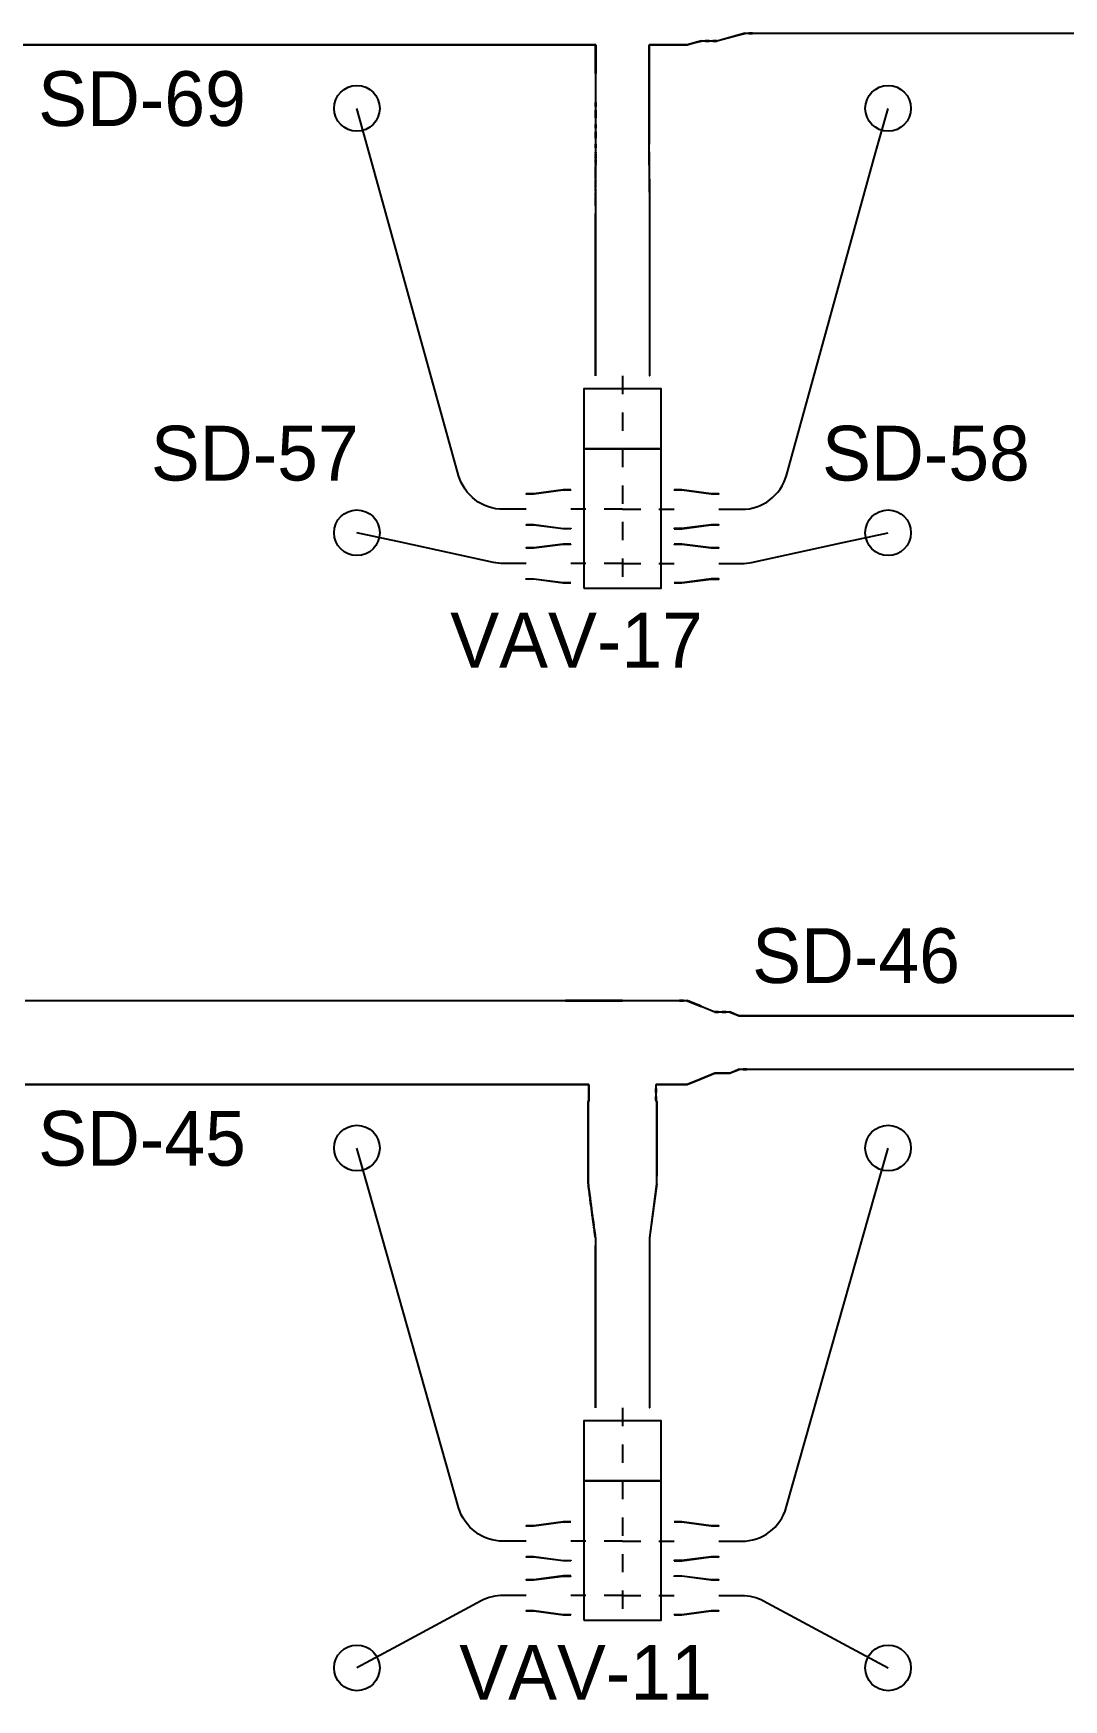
# Model space of a CAD drawing. Header units: metres. Extents: x 0.2 to 42.3, y 0.9 to 39.
# Drawn here: x 28.78 to 35.55, y 11.08 to 22.03 of the extents above; entities that cross this region are included whole.
import ezdxf

# ---------------------------------------------------------------- set-up
doc = ezdxf.new("R2010")
doc.units = ezdxf.units.M
doc.linetypes.add('BSA_LOGICAL_DASHED', pattern=[0.24, 0.12, -0.12])
for name, color, linetype in [('BSA_BRANCH_AXIS', 5, 'Continuous'), ('BSA_BRANCH_LABEL', 3, 'Continuous'), ('BSA_EQUIPMENT_ENVELOPE', 8, 'Continuous'), ('BSA_LOGICAL_DEVICE_AXIS', 8, 'BSA_LOGICAL_DASHED'), ('BSA_MATERIAL_SECTION', 7, 'Continuous'), ('BSA_REDUCER_MATERIAL', 7, 'Continuous'), ('BSA_TERMINAL_CENTRE', 3, 'Continuous'), ('BSA_VAV_LABEL', 7, 'Continuous')]:
    doc.layers.add(name, color=color, linetype=linetype)

msp = doc.modelspace()

# ---------------------------------------------------------------- linework, layer by layer
at = {"layer": 'BSA_BRANCH_AXIS'}
for points in [[(32.021, 18.902), (31.871, 18.902, -0.33707), (31.577, 19.125), (30.99, 21.243), (30.909, 21.536)], [(33.286, 18.902), (33.436, 18.902, 0.33707), (33.73, 19.125), (34.316, 21.243), (34.398, 21.536)], [(32.021, 18.546), (31.871, 18.546, -0.053547), (31.806, 18.553), (31.207, 18.684), (30.909, 18.748)], [(33.286, 18.546), (33.436, 18.546, 0.053547), (33.501, 18.553), (34.1, 18.684), (34.398, 18.748)], [(32.021, 12.123), (31.871, 12.123, -0.335537), (31.577, 12.344), (30.992, 14.413), (30.909, 14.706)], [(33.286, 12.123), (33.436, 12.123, 0.335537), (33.729, 12.344), (34.315, 14.413), (34.398, 14.706)], [(32.021, 11.767), (31.871, 11.767, 0.12388), (31.726, 11.731), (31.177, 11.436), (30.909, 11.291)], [(33.286, 11.767), (33.436, 11.767, -0.12388), (33.58, 11.731), (34.129, 11.436), (34.398, 11.291)]]:
    msp.add_lwpolyline(points, format="xyb", dxfattribs=at)
at = {"layer": 'BSA_EQUIPMENT_ENVELOPE'}
for points in [[(32.399, 19.299), (32.907, 19.299), (32.907, 19.693), (32.399, 19.693)], [(32.399, 18.384), (32.907, 18.384), (32.907, 19.299), (32.399, 19.299)], [(32.399, 12.519), (32.907, 12.519), (32.907, 12.913), (32.399, 12.913)], [(32.399, 11.605), (32.907, 11.605), (32.907, 12.519), (32.399, 12.519)]]:
    msp.add_lwpolyline(points, close=True, dxfattribs=at)
at = {"layer": 'BSA_LOGICAL_DEVICE_AXIS'}
for p, q in [((32.653, 19.778), (32.653, 19.299)), ((32.653, 19.299), (32.653, 18.384)), ((32.653, 18.902), (32.314, 18.902)), ((32.653, 18.902), (32.993, 18.902)), ((32.653, 18.546), (32.314, 18.546)), ((32.653, 18.546), (32.993, 18.546)), ((32.653, 12.999), (32.653, 12.519)), ((32.653, 12.519), (32.653, 11.605)), ((32.653, 12.123), (32.314, 12.123)), ((32.653, 12.123), (32.993, 12.123)), ((32.653, 11.767), (32.314, 11.767)), ((32.653, 11.767), (32.993, 11.767))]:
    msp.add_line(p, q, dxfattribs=at)
at = {"layer": 'BSA_MATERIAL_SECTION'}
for p, q in [((33.272, 21.979), (33.38, 22.008)), ((33.38, 22.007), (33.272, 21.978)), ((33.458, 22.029), (33.38, 22.008)), ((33.38, 22.007), (33.458, 22.028)), ((33.458, 22.029), (33.483, 22.029)), ((33.483, 22.028), (33.458, 22.028)), ((33.508, 22.029), (33.483, 22.029)), ((33.483, 22.028), (33.508, 22.028)), ((33.508, 22.029), (33.508, 22.029)), ((33.508, 22.029), (33.508, 22.028)), ((33.508, 22.029), (36.27, 22.029)), ((33.508, 22.029), (33.508, 22.029)), ((33.508, 22.029), (33.508, 22.028)), ((36.27, 22.028), (33.508, 22.028)), ((32.278, 21.954), (28.696, 21.954)), ((28.696, 21.953), (32.278, 21.953)), ((32.278, 21.954), (32.278, 21.954)), ((32.278, 21.953), (32.278, 21.954)), ((32.278, 21.954), (32.378, 21.954)), ((32.278, 21.954), (32.278, 21.953)), ((32.278, 21.954), (32.278, 21.954)), ((32.378, 21.953), (32.278, 21.953)), ((32.478, 21.954), (32.378, 21.954)), ((32.378, 21.953), (32.477, 21.953)), ((32.478, 21.954), (32.478, 21.764)), ((32.477, 21.764), (32.477, 21.953)), ((32.828, 21.954), (32.928, 21.954)), ((32.828, 21.954), (32.828, 21.764)), ((32.929, 21.953), (32.829, 21.953)), ((32.829, 21.764), (32.829, 21.953)), ((33.028, 21.954), (32.928, 21.954)), ((32.929, 21.953), (33.028, 21.953)), ((33.028, 21.954), (33.028, 21.954)), ((33.028, 21.954), (33.028, 21.953)), ((33.028, 21.954), (33.028, 21.953)), ((33.028, 21.954), (33.028, 21.954)), ((33.028, 21.954), (33.053, 21.954)), ((33.053, 21.953), (33.028, 21.953)), ((33.078, 21.954), (33.053, 21.954)), ((33.053, 21.953), (33.078, 21.953)), ((33.125, 21.966), (33.078, 21.953)), ((33.078, 21.954), (33.125, 21.966)), ((33.172, 21.979), (33.125, 21.966)), ((33.125, 21.966), (33.172, 21.978)), ((33.172, 21.979), (33.197, 21.979)), ((33.197, 21.978), (33.172, 21.978)), ((33.222, 21.979), (33.197, 21.979)), ((33.197, 21.978), (33.222, 21.978)), ((33.222, 21.979), (33.222, 21.979)), ((33.222, 21.979), (33.222, 21.978)), ((33.222, 21.979), (33.222, 21.978)), ((33.222, 21.979), (33.222, 21.979)), ((33.222, 21.979), (33.247, 21.979)), ((33.247, 21.978), (33.222, 21.978)), ((33.272, 21.979), (33.247, 21.979)), ((33.247, 21.978), (33.272, 21.978)), ((32.477, 21.764), (32.477, 21.574)), ((32.478, 21.574), (32.478, 21.764)), ((32.828, 21.574), (32.828, 21.764)), ((32.829, 21.764), (32.829, 21.574)), ((32.478, 21.574), (32.478, 21.574)), ((32.478, 21.574), (32.477, 21.574)), ((32.478, 21.574), (32.477, 21.574)), ((32.478, 21.574), (32.478, 21.574)), ((32.477, 21.549), (32.477, 21.574)), ((32.478, 21.574), (32.478, 21.549)), ((32.829, 21.574), (32.828, 21.574)), ((32.829, 21.574), (32.828, 21.574)), ((32.828, 21.574), (32.828, 21.549)), ((32.829, 21.574), (32.829, 21.574)), ((32.829, 21.574), (32.829, 21.574)), ((32.829, 21.549), (32.829, 21.574)), ((32.477, 21.549), (32.477, 21.524)), ((32.478, 21.524), (32.478, 21.549)), ((32.477, 21.474), (32.477, 21.524)), ((32.478, 21.524), (32.478, 21.474)), ((32.477, 21.474), (32.477, 21.431)), ((32.478, 21.431), (32.478, 21.474)), ((32.828, 21.524), (32.828, 21.549)), ((32.828, 21.524), (32.828, 21.474)), ((32.828, 21.431), (32.828, 21.474)), ((32.829, 21.549), (32.829, 21.524)), ((32.829, 21.474), (32.829, 21.524)), ((32.829, 21.474), (32.829, 21.431)), ((32.477, 21.406), (32.477, 21.431)), ((32.478, 21.431), (32.478, 21.406)), ((32.477, 21.406), (32.477, 21.381)), ((32.478, 21.381), (32.478, 21.406)), ((32.478, 21.381), (32.478, 21.381)), ((32.478, 21.381), (32.477, 21.381)), ((32.477, 21.341), (32.477, 21.381)), ((32.478, 21.381), (32.478, 21.341)), ((32.478, 21.381), (32.478, 21.381)), ((32.477, 21.381), (32.478, 21.381)), ((32.828, 21.431), (32.828, 21.406)), ((32.828, 21.381), (32.828, 21.406)), ((32.828, 21.381), (32.829, 21.381)), ((32.828, 21.381), (32.828, 21.341)), ((32.829, 21.381), (32.828, 21.381)), ((32.829, 21.406), (32.829, 21.431)), ((32.829, 21.406), (32.829, 21.381)), ((32.829, 21.381), (32.829, 21.381)), ((32.829, 21.341), (32.829, 21.381)), ((32.829, 21.381), (32.829, 21.381)), ((32.477, 21.251), (32.477, 21.249)), ((32.477, 21.248), (32.477, 21.249)), ((32.477, 21.249), (32.477, 21.249)), ((32.477, 21.243), (32.477, 21.248)), ((32.477, 21.243), (32.477, 21.24)), ((32.477, 21.24), (32.477, 21.237)), ((32.477, 21.234), (32.477, 21.237)), ((32.477, 21.341), (32.477, 21.301)), ((32.478, 21.301), (32.478, 21.341)), ((32.477, 21.276), (32.477, 21.301)), ((32.478, 21.301), (32.478, 21.301)), ((32.478, 21.301), (32.477, 21.301)), ((32.478, 21.301), (32.478, 21.276)), ((32.478, 21.301), (32.478, 21.301)), ((32.478, 21.301), (32.477, 21.301)), ((32.477, 21.276), (32.477, 21.251)), ((32.478, 21.251), (32.478, 21.276)), ((32.477, 21.251), (32.477, 21.251)), ((32.477, 21.251), (32.477, 21.251)), ((32.477, 21.251), (32.477, 21.251)), ((32.477, 21.251), (32.477, 21.251)), ((32.478, 21.251), (32.478, 21.251)), ((32.478, 21.249), (32.478, 21.251)), ((32.478, 21.251), (32.478, 21.251)), ((32.478, 21.251), (32.478, 21.251)), ((32.478, 21.251), (32.478, 21.251)), ((32.478, 21.249), (32.478, 21.248)), ((32.478, 21.249), (32.478, 21.249)), ((32.478, 21.248), (32.478, 21.243)), ((32.478, 21.24), (32.478, 21.243)), ((32.478, 21.237), (32.478, 21.24)), ((32.478, 21.237), (32.478, 21.234)), ((32.828, 21.301), (32.828, 21.341)), ((32.829, 21.301), (32.828, 21.301)), ((32.828, 21.251), (32.828, 21.301)), ((32.828, 21.301), (32.829, 21.301)), ((32.828, 21.251), (32.831, 20.895)), ((32.829, 21.341), (32.829, 21.301)), ((32.829, 21.301), (32.829, 21.301)), ((32.829, 21.251), (32.829, 21.301)), ((32.829, 21.301), (32.829, 21.301)), ((32.832, 20.895), (32.829, 21.251)), ((32.477, 21.23), (32.477, 21.234)), ((32.477, 21.23), (32.477, 21.227)), ((32.477, 21.22), (32.477, 21.227)), ((32.477, 21.22), (32.477, 21.217)), ((32.477, 21.206), (32.477, 21.217)), ((32.477, 21.206), (32.477, 21.204)), ((32.477, 21.204), (32.477, 21.204)), ((32.477, 21.204), (32.477, 21.2)), ((32.477, 21.192), (32.477, 21.2)), ((32.477, 21.189), (32.477, 21.192)), ((32.477, 21.184), (32.477, 21.189)), ((32.477, 21.184), (32.477, 21.18)), ((32.477, 21.176), (32.477, 21.18)), ((32.477, 21.173), (32.477, 21.176)), ((32.477, 21.173), (32.477, 21.168)), ((32.477, 21.166), (32.477, 21.168)), ((32.477, 21.162), (32.477, 21.166)), ((32.477, 21.162), (32.477, 21.155)), ((32.477, 21.151), (32.477, 21.155)), ((32.477, 21.151), (32.477, 21.15)), ((32.477, 21.15), (32.477, 21.149)), ((32.477, 21.14), (32.477, 21.149)), ((32.477, 21.149), (32.477, 21.14)), ((32.477, 21.14), (32.477, 21.134)), ((32.477, 21.134), (32.477, 21.14)), ((32.477, 21.132), (32.477, 21.134)), ((32.477, 21.134), (32.477, 21.132)), ((32.477, 21.13), (32.477, 21.132)), ((32.477, 21.132), (32.477, 21.13)), ((32.477, 21.13), (32.477, 21.127)), ((32.477, 21.127), (32.477, 21.13)), ((32.477, 21.126), (32.477, 21.127)), ((32.477, 21.127), (32.477, 21.126)), ((32.478, 21.234), (32.478, 21.23)), ((32.478, 21.227), (32.478, 21.23)), ((32.478, 21.227), (32.478, 21.22)), ((32.478, 21.217), (32.478, 21.22)), ((32.478, 21.217), (32.478, 21.206)), ((32.478, 21.204), (32.478, 21.206)), ((32.478, 21.204), (32.478, 21.204)), ((32.478, 21.2), (32.478, 21.204)), ((32.478, 21.2), (32.478, 21.192)), ((32.478, 21.192), (32.478, 21.189)), ((32.478, 21.189), (32.478, 21.184)), ((32.478, 21.18), (32.478, 21.184)), ((32.478, 21.18), (32.478, 21.176)), ((32.478, 21.176), (32.478, 21.173)), ((32.478, 21.168), (32.478, 21.173)), ((32.478, 21.168), (32.478, 21.166)), ((32.478, 21.166), (32.478, 21.162)), ((32.478, 21.155), (32.478, 21.162)), ((32.478, 21.155), (32.477, 21.151)), ((32.477, 21.15), (32.477, 21.151)), ((32.477, 21.149), (32.477, 21.15)), ((32.476, 21.117), (32.476, 21.123)), ((32.476, 21.117), (32.476, 21.114)), ((32.476, 21.114), (32.476, 21.111)), ((32.476, 21.109), (32.476, 21.111)), ((32.476, 21.106), (32.476, 21.109)), ((32.476, 21.106), (32.476, 21.102)), ((32.476, 21.101), (32.476, 21.102)), ((32.476, 21.101), (32.476, 21.101)), ((32.476, 21.101), (32.476, 21.099)), ((32.476, 21.098), (32.476, 21.099)), ((32.476, 21.098), (32.476, 21.092)), ((32.476, 21.091), (32.476, 21.092)), ((32.476, 21.09), (32.476, 21.091)), ((32.476, 21.09), (32.476, 21.086)), ((32.476, 21.082), (32.476, 21.086)), ((32.476, 21.08), (32.476, 21.082)), ((32.476, 21.082), (32.476, 21.082)), ((32.476, 21.082), (32.476, 21.082)), ((32.476, 21.08), (32.476, 21.078)), ((32.476, 21.078), (32.476, 21.078)), ((32.476, 21.078), (32.476, 21.078)), ((32.476, 21.073), (32.476, 21.078)), ((32.476, 21.073), (32.476, 21.067)), ((32.476, 21.065), (32.476, 21.067)), ((32.476, 21.065), (32.476, 21.065)), ((32.476, 21.065), (32.476, 21.064)), ((32.476, 21.061), (32.476, 21.064)), ((32.476, 21.061), (32.476, 21.06)), ((32.476, 21.059), (32.476, 21.06)), ((32.476, 21.057), (32.476, 21.059)), ((32.476, 21.057), (32.476, 21.055)), ((32.476, 21.053), (32.476, 21.055)), ((32.476, 21.051), (32.476, 21.053)), ((32.476, 21.051), (32.476, 21.049)), ((32.476, 21.049), (32.476, 21.047)), ((32.476, 21.045), (32.476, 21.047)), ((32.476, 21.045), (32.476, 21.044)), ((32.476, 21.043), (32.476, 21.044)), ((32.476, 21.042), (32.476, 21.043)), ((32.476, 21.039), (32.476, 21.042)), ((32.476, 21.039), (32.476, 21.037)), ((32.476, 21.037), (32.476, 21.036)), ((32.476, 21.033), (32.476, 21.036)), ((32.476, 21.031), (32.476, 21.033)), ((32.476, 21.033), (32.476, 21.033)), ((32.476, 21.031), (32.476, 21.031)), ((32.476, 21.026), (32.476, 21.031)), ((32.476, 21.026), (32.476, 21.023)), ((32.476, 21.022), (32.476, 21.023)), ((32.476, 21.023), (32.476, 21.023)), ((32.476, 21.022), (32.476, 21.021)), ((32.476, 21.021), (32.476, 21.022)), ((32.476, 21.021), (32.476, 21.019)), ((32.476, 21.019), (32.476, 21.021)), ((32.476, 21.018), (32.476, 21.019)), ((32.476, 21.019), (32.476, 21.018)), ((32.476, 21.014), (32.476, 21.018)), ((32.476, 21.014), (32.476, 21.018)), ((32.476, 21.123), (32.477, 21.126)), ((32.477, 21.126), (32.477, 21.123)), ((32.477, 21.123), (32.477, 21.117)), ((32.477, 21.114), (32.477, 21.117)), ((32.477, 21.111), (32.477, 21.114)), ((32.477, 21.111), (32.477, 21.109)), ((32.477, 21.109), (32.477, 21.106)), ((32.477, 21.102), (32.477, 21.106)), ((32.477, 21.102), (32.477, 21.101)), ((32.477, 21.099), (32.477, 21.101)), ((32.477, 21.101), (32.477, 21.101)), ((32.477, 21.099), (32.477, 21.098)), ((32.477, 21.092), (32.477, 21.098)), ((32.477, 21.092), (32.477, 21.091)), ((32.477, 21.091), (32.477, 21.09)), ((32.477, 21.086), (32.477, 21.09)), ((32.477, 21.086), (32.477, 21.082)), ((32.477, 21.082), (32.477, 21.08)), ((32.477, 21.082), (32.477, 21.082)), ((32.477, 21.082), (32.477, 21.082)), ((32.477, 21.078), (32.477, 21.08)), ((32.477, 21.078), (32.477, 21.078)), ((32.477, 21.078), (32.477, 21.078)), ((32.477, 21.073), (32.477, 21.078)), ((32.477, 21.073), (32.477, 21.067)), ((32.477, 21.067), (32.477, 21.065)), ((32.477, 21.065), (32.477, 21.065)), ((32.477, 21.064), (32.477, 21.065)), ((32.477, 21.064), (32.477, 21.061)), ((32.477, 21.06), (32.477, 21.061)), ((32.477, 21.06), (32.477, 21.059)), ((32.477, 21.059), (32.477, 21.057)), ((32.477, 21.055), (32.477, 21.057)), ((32.477, 21.055), (32.477, 21.053)), ((32.477, 21.053), (32.477, 21.051)), ((32.477, 21.049), (32.477, 21.051)), ((32.477, 21.047), (32.477, 21.049)), ((32.477, 21.047), (32.477, 21.045)), ((32.477, 21.044), (32.477, 21.045)), ((32.477, 21.044), (32.477, 21.043)), ((32.477, 21.043), (32.477, 21.042)), ((32.477, 21.042), (32.477, 21.039)), ((32.477, 21.037), (32.477, 21.039)), ((32.477, 21.036), (32.477, 21.037)), ((32.477, 21.036), (32.477, 21.033)), ((32.477, 21.033), (32.477, 21.033)), ((32.477, 21.033), (32.477, 21.031)), ((32.477, 21.031), (32.477, 21.031)), ((32.477, 21.031), (32.477, 21.026)), ((32.476, 21.023), (32.477, 21.026)), ((32.476, 21.023), (32.476, 21.022)), ((32.476, 21.023), (32.476, 21.023)), ((32.476, 21), (32.475, 20.992)), ((32.475, 20.992), (32.475, 20.984)), ((32.475, 20.983), (32.475, 20.984)), ((32.475, 20.981), (32.475, 20.983)), ((32.475, 20.981), (32.475, 20.974)), ((32.475, 20.968), (32.475, 20.974)), ((32.475, 20.964), (32.475, 20.968)), ((32.475, 20.963), (32.475, 20.964)), ((32.475, 20.963), (32.475, 20.961)), ((32.475, 20.961), (32.475, 20.957)), ((32.475, 20.954), (32.475, 20.957)), ((32.475, 20.954), (32.475, 20.952)), ((32.475, 20.952), (32.475, 20.948)), ((32.475, 20.942), (32.475, 20.948)), ((32.475, 20.939), (32.475, 20.942)), ((32.475, 20.938), (32.475, 20.939)), ((32.475, 20.938), (32.475, 20.935)), ((32.475, 20.932), (32.475, 20.935)), ((32.475, 20.93), (32.475, 20.932)), ((32.475, 20.927), (32.475, 20.93)), ((32.475, 20.927), (32.475, 20.921)), ((32.475, 20.915), (32.475, 20.921)), ((32.475, 20.915), (32.475, 20.913)), ((32.475, 20.913), (32.475, 20.908)), ((32.475, 20.908), (32.475, 20.904)), ((32.476, 21.014), (32.476, 21.009)), ((32.476, 21.014), (32.476, 21.009)), ((32.476, 21.005), (32.476, 21.009)), ((32.476, 21.005), (32.476, 21.009)), ((32.476, 21.005), (32.476, 21)), ((32.476, 21), (32.476, 21.005)), ((32.476, 20.992), (32.476, 21)), ((32.476, 20.992), (32.476, 20.984)), ((32.476, 20.983), (32.476, 20.984)), ((32.476, 20.981), (32.476, 20.983)), ((32.476, 20.974), (32.476, 20.981)), ((32.476, 20.974), (32.476, 20.968)), ((32.476, 20.968), (32.476, 20.964)), ((32.476, 20.964), (32.476, 20.963)), ((32.476, 20.961), (32.476, 20.963)), ((32.476, 20.961), (32.476, 20.957)), ((32.476, 20.954), (32.476, 20.957)), ((32.476, 20.952), (32.476, 20.954)), ((32.476, 20.948), (32.476, 20.952)), ((32.476, 20.948), (32.476, 20.942)), ((32.476, 20.942), (32.476, 20.939)), ((32.476, 20.939), (32.476, 20.938)), ((32.476, 20.935), (32.476, 20.938)), ((32.476, 20.935), (32.476, 20.932)), ((32.476, 20.932), (32.476, 20.93)), ((32.476, 20.93), (32.476, 20.927)), ((32.476, 20.921), (32.476, 20.927)), ((32.476, 20.921), (32.476, 20.915)), ((32.476, 20.913), (32.476, 20.915)), ((32.476, 20.908), (32.476, 20.913)), ((32.476, 20.904), (32.476, 20.908)), ((32.475, 20.902), (32.475, 20.904)), ((32.475, 20.902), (32.475, 20.895)), ((32.475, 20.895), (32.475, 20.845)), ((32.475, 20.845), (32.475, 20.845)), ((32.476, 20.845), (32.475, 20.845)), ((32.475, 20.312), (32.475, 20.845)), ((32.475, 20.845), (32.475, 20.845)), ((32.475, 20.845), (32.476, 20.845)), ((32.476, 20.904), (32.476, 20.902)), ((32.476, 20.895), (32.476, 20.902)), ((32.476, 20.895), (32.476, 20.845)), ((32.476, 20.845), (32.476, 20.312)), ((32.831, 20.895), (32.831, 20.845)), ((32.831, 20.845), (32.832, 20.845)), ((32.831, 20.845), (32.831, 19.778)), ((32.832, 20.845), (32.831, 20.845)), ((32.832, 20.845), (32.832, 20.895)), ((32.832, 19.778), (32.832, 20.845)), ((32.475, 20.312), (32.475, 19.778)), ((32.476, 19.778), (32.476, 20.312)), ((32.475, 19.778), (32.475, 19.778)), ((32.476, 19.778), (32.475, 19.778)), ((32.831, 19.778), (32.832, 19.778)), ((28.73, 15.675), (32.278, 15.675)), ((32.278, 15.674), (28.73, 15.674)), ((32.278, 15.675), (32.278, 15.674)), ((32.653, 15.675), (32.278, 15.675)), ((32.278, 15.674), (32.278, 15.675)), ((32.278, 15.674), (32.278, 15.674)), ((32.278, 15.674), (32.653, 15.674)), ((32.278, 15.674), (32.278, 15.674)), ((32.653, 15.675), (33.028, 15.675)), ((33.028, 15.674), (32.653, 15.674)), ((33.028, 15.674), (33.028, 15.675)), ((33.028, 15.674), (33.028, 15.675)), ((33.053, 15.675), (33.028, 15.675)), ((33.028, 15.674), (33.028, 15.674)), ((33.028, 15.674), (33.028, 15.674)), ((33.028, 15.674), (33.053, 15.674)), ((33.053, 15.675), (33.078, 15.675)), ((33.078, 15.674), (33.053, 15.674)), ((33.169, 15.637), (33.078, 15.675)), ((33.078, 15.674), (33.169, 15.636)), ((33.169, 15.637), (33.259, 15.6)), ((33.259, 15.599), (33.169, 15.636)), ((33.284, 15.6), (33.259, 15.6)), ((33.259, 15.599), (33.284, 15.599)), ((33.284, 15.6), (33.309, 15.6)), ((33.309, 15.599), (33.284, 15.599)), ((33.309, 15.599), (33.309, 15.6)), ((33.309, 15.599), (33.309, 15.6)), ((33.334, 15.6), (33.309, 15.6)), ((33.309, 15.599), (33.309, 15.599)), ((33.309, 15.599), (33.309, 15.599)), ((33.309, 15.599), (33.334, 15.599)), ((33.334, 15.6), (33.359, 15.6)), ((33.359, 15.599), (33.334, 15.599)), ((33.392, 15.586), (33.359, 15.6)), ((33.359, 15.599), (33.392, 15.585)), ((33.392, 15.586), (33.42, 15.575)), ((33.42, 15.574), (33.392, 15.585)), ((33.445, 15.575), (33.42, 15.575)), ((33.42, 15.574), (33.445, 15.574)), ((33.445, 15.575), (33.47, 15.575)), ((33.47, 15.574), (33.445, 15.574)), ((33.47, 15.575), (33.47, 15.574)), ((36.288, 15.575), (33.47, 15.575)), ((33.47, 15.575), (33.47, 15.574)), ((33.47, 15.574), (33.47, 15.574)), ((33.47, 15.574), (36.288, 15.574)), ((33.47, 15.574), (33.47, 15.574)), ((33.42, 15.224), (33.392, 15.212)), ((33.392, 15.212), (33.42, 15.223)), ((33.42, 15.224), (33.445, 15.224)), ((33.445, 15.223), (33.42, 15.223)), ((33.47, 15.224), (33.445, 15.224)), ((33.445, 15.223), (33.47, 15.223)), ((33.47, 15.224), (33.47, 15.224)), ((33.47, 15.224), (33.47, 15.223)), ((33.47, 15.224), (36.288, 15.224)), ((33.47, 15.224), (33.47, 15.224)), ((33.47, 15.224), (33.47, 15.223)), ((36.288, 15.223), (33.47, 15.223)), ((32.278, 15.124), (28.73, 15.124)), ((28.73, 15.123), (32.278, 15.123)), ((32.278, 15.124), (32.278, 15.124)), ((32.278, 15.123), (32.278, 15.124)), ((32.278, 15.124), (32.356, 15.124)), ((32.278, 15.124), (32.278, 15.123)), ((32.278, 15.124), (32.278, 15.124)), ((32.355, 15.123), (32.278, 15.123)), ((32.355, 15.123), (32.433, 15.123)), ((32.433, 15.124), (32.356, 15.124)), ((32.433, 15.124), (32.433, 15.097)), ((32.433, 15.097), (32.433, 15.123)), ((32.873, 15.124), (32.951, 15.124)), ((32.873, 15.124), (32.873, 15.097)), ((32.951, 15.123), (32.874, 15.123)), ((32.874, 15.097), (32.874, 15.123)), ((33.028, 15.124), (32.951, 15.124)), ((32.951, 15.123), (33.028, 15.123)), ((33.028, 15.124), (33.028, 15.124)), ((33.028, 15.124), (33.028, 15.123)), ((33.028, 15.124), (33.028, 15.123)), ((33.028, 15.124), (33.028, 15.124)), ((33.028, 15.124), (33.053, 15.124)), ((33.053, 15.123), (33.028, 15.123)), ((33.078, 15.124), (33.053, 15.124)), ((33.053, 15.123), (33.078, 15.123)), ((33.169, 15.161), (33.078, 15.123)), ((33.078, 15.124), (33.169, 15.161)), ((33.259, 15.199), (33.169, 15.161)), ((33.169, 15.161), (33.259, 15.198)), ((33.259, 15.199), (33.284, 15.199)), ((33.284, 15.198), (33.259, 15.198)), ((33.309, 15.199), (33.284, 15.199)), ((33.284, 15.198), (33.309, 15.198)), ((33.309, 15.199), (33.309, 15.199)), ((33.309, 15.199), (33.309, 15.198)), ((33.309, 15.199), (33.309, 15.198)), ((33.309, 15.199), (33.309, 15.199)), ((33.309, 15.199), (33.334, 15.199)), ((33.334, 15.198), (33.309, 15.198)), ((33.359, 15.199), (33.334, 15.199)), ((33.334, 15.198), (33.359, 15.198)), ((33.392, 15.212), (33.359, 15.198)), ((33.359, 15.199), (33.392, 15.212)), ((32.43, 15.014), (32.428, 15.008)), ((32.428, 15.008), (32.431, 15.014)), ((32.428, 14.983), (32.428, 15.008)), ((32.428, 15.008), (32.428, 14.983)), ((32.43, 15.014), (32.433, 15.02)), ((32.433, 15.02), (32.431, 15.014)), ((32.433, 15.097), (32.433, 15.07)), ((32.433, 15.07), (32.433, 15.097)), ((32.433, 15.07), (32.433, 15.07)), ((32.433, 15.07), (32.433, 15.07)), ((32.433, 15.07), (32.433, 15.07)), ((32.433, 15.07), (32.433, 15.07)), ((32.433, 15.045), (32.433, 15.07)), ((32.433, 15.07), (32.433, 15.045)), ((32.433, 15.045), (32.433, 15.02)), ((32.433, 15.02), (32.433, 15.045)), ((32.873, 15.07), (32.873, 15.097)), ((32.874, 15.07), (32.873, 15.07)), ((32.874, 15.07), (32.873, 15.07)), ((32.873, 15.07), (32.873, 15.045)), ((32.873, 15.02), (32.873, 15.045)), ((32.873, 15.02), (32.876, 15.014)), ((32.874, 15.097), (32.874, 15.07)), ((32.874, 15.07), (32.874, 15.07)), ((32.874, 15.07), (32.874, 15.07)), ((32.874, 15.045), (32.874, 15.07)), ((32.874, 15.045), (32.874, 15.02)), ((32.877, 15.014), (32.874, 15.02)), ((32.878, 15.008), (32.876, 15.014)), ((32.877, 15.014), (32.879, 15.008)), ((32.878, 15.008), (32.878, 14.983)), ((32.879, 14.983), (32.879, 15.008)), ((32.428, 14.983), (32.428, 14.958)), ((32.428, 14.958), (32.428, 14.983)), ((32.428, 14.958), (32.428, 14.958)), ((32.428, 14.958), (32.428, 14.958)), ((32.428, 14.958), (32.428, 14.958)), ((32.428, 14.958), (32.428, 14.958)), ((32.428, 14.933), (32.428, 14.958)), ((32.428, 14.958), (32.428, 14.933)), ((32.428, 14.933), (32.428, 14.908)), ((32.428, 14.908), (32.428, 14.933)), ((32.428, 14.838), (32.428, 14.908)), ((32.428, 14.908), (32.428, 14.838)), ((32.878, 14.958), (32.878, 14.983)), ((32.879, 14.958), (32.878, 14.958)), ((32.879, 14.958), (32.878, 14.958)), ((32.878, 14.958), (32.878, 14.933)), ((32.878, 14.908), (32.878, 14.933)), ((32.878, 14.908), (32.878, 14.838)), ((32.879, 14.983), (32.879, 14.958)), ((32.879, 14.958), (32.879, 14.958)), ((32.879, 14.958), (32.879, 14.958)), ((32.879, 14.933), (32.879, 14.958)), ((32.879, 14.933), (32.879, 14.908)), ((32.879, 14.838), (32.879, 14.908)), ((32.428, 14.838), (32.428, 14.787)), ((32.428, 14.787), (32.428, 14.838)), ((32.428, 14.762), (32.428, 14.787)), ((32.428, 14.787), (32.428, 14.762)), ((32.878, 14.787), (32.878, 14.838)), ((32.878, 14.787), (32.878, 14.762)), ((32.879, 14.838), (32.879, 14.787)), ((32.879, 14.762), (32.879, 14.787)), ((32.428, 14.762), (32.428, 14.737)), ((32.428, 14.737), (32.428, 14.762)), ((32.428, 14.737), (32.428, 14.737)), ((32.428, 14.737), (32.428, 14.737)), ((32.428, 14.629), (32.428, 14.737)), ((32.428, 14.737), (32.428, 14.629)), ((32.428, 14.737), (32.428, 14.737)), ((32.428, 14.737), (32.428, 14.737)), ((32.878, 14.737), (32.878, 14.762)), ((32.878, 14.737), (32.879, 14.737)), ((32.878, 14.737), (32.878, 14.629)), ((32.879, 14.737), (32.878, 14.737)), ((32.879, 14.762), (32.879, 14.737)), ((32.879, 14.737), (32.879, 14.737)), ((32.879, 14.629), (32.879, 14.737)), ((32.879, 14.737), (32.879, 14.737)), ((32.428, 14.629), (32.428, 14.521)), ((32.428, 14.521), (32.428, 14.629)), ((32.878, 14.521), (32.878, 14.629)), ((32.879, 14.629), (32.879, 14.521)), ((32.428, 14.496), (32.428, 14.521)), ((32.428, 14.521), (32.428, 14.521)), ((32.428, 14.521), (32.428, 14.521)), ((32.428, 14.521), (32.428, 14.496)), ((32.428, 14.521), (32.428, 14.521)), ((32.428, 14.521), (32.428, 14.521)), ((32.428, 14.496), (32.428, 14.471)), ((32.428, 14.471), (32.428, 14.496)), ((32.428, 14.471), (32.428, 14.471)), ((32.428, 14.47), (32.428, 14.471)), ((32.428, 14.471), (32.428, 14.471)), ((32.428, 14.471), (32.428, 14.471)), ((32.428, 14.471), (32.428, 14.471)), ((32.428, 14.471), (32.428, 14.47)), ((32.428, 14.471), (32.428, 14.471)), ((32.428, 14.471), (32.428, 14.471)), ((32.428, 14.47), (32.428, 14.469)), ((32.429, 14.469), (32.428, 14.47)), ((32.428, 14.469), (32.429, 14.464)), ((32.429, 14.464), (32.429, 14.469)), ((32.429, 14.461), (32.429, 14.464)), ((32.429, 14.464), (32.43, 14.461)), ((32.429, 14.458), (32.429, 14.461)), ((32.429, 14.458), (32.43, 14.456)), ((32.43, 14.461), (32.43, 14.458)), ((32.43, 14.456), (32.43, 14.458)), ((32.43, 14.456), (32.43, 14.454)), ((32.431, 14.454), (32.43, 14.456)), ((32.43, 14.45), (32.43, 14.454)), ((32.431, 14.448), (32.43, 14.45)), ((32.431, 14.454), (32.431, 14.45)), ((32.431, 14.45), (32.431, 14.448)), ((32.878, 14.471), (32.831, 14.116)), ((32.832, 14.116), (32.879, 14.471)), ((32.879, 14.521), (32.878, 14.521)), ((32.878, 14.471), (32.878, 14.521)), ((32.878, 14.521), (32.879, 14.521)), ((32.879, 14.521), (32.879, 14.521)), ((32.879, 14.471), (32.879, 14.521)), ((32.879, 14.521), (32.879, 14.521)), ((32.431, 14.448), (32.432, 14.44)), ((32.432, 14.44), (32.431, 14.448)), ((32.432, 14.436), (32.432, 14.44)), ((32.432, 14.44), (32.433, 14.436)), ((32.432, 14.436), (32.434, 14.425)), ((32.434, 14.425), (32.433, 14.436)), ((32.434, 14.424), (32.434, 14.425)), ((32.434, 14.425), (32.435, 14.424)), ((32.434, 14.422), (32.434, 14.424)), ((32.434, 14.422), (32.435, 14.414)), ((32.435, 14.424), (32.435, 14.422)), ((32.436, 14.414), (32.435, 14.422)), ((32.436, 14.409), (32.435, 14.414)), ((32.436, 14.414), (32.437, 14.409)), ((32.436, 14.409), (32.436, 14.407)), ((32.436, 14.407), (32.436, 14.405)), ((32.437, 14.397), (32.436, 14.405)), ((32.437, 14.407), (32.437, 14.409)), ((32.437, 14.405), (32.437, 14.407)), ((32.437, 14.405), (32.438, 14.397)), ((32.437, 14.397), (32.438, 14.395)), ((32.438, 14.395), (32.438, 14.397)), ((32.438, 14.392), (32.438, 14.395)), ((32.438, 14.395), (32.439, 14.391)), ((32.439, 14.384), (32.438, 14.392)), ((32.439, 14.388), (32.439, 14.391)), ((32.44, 14.385), (32.439, 14.388)), ((32.439, 14.384), (32.44, 14.381)), ((32.44, 14.385), (32.44, 14.38)), ((32.44, 14.381), (32.44, 14.38)), ((32.44, 14.38), (32.44, 14.38)), ((32.441, 14.373), (32.44, 14.38)), ((32.44, 14.38), (32.441, 14.373)), ((32.44, 14.38), (32.44, 14.38)), ((32.441, 14.373), (32.441, 14.367)), ((32.442, 14.367), (32.441, 14.373)), ((32.442, 14.365), (32.441, 14.367)), ((32.442, 14.367), (32.442, 14.365)), ((32.442, 14.363), (32.442, 14.365)), ((32.442, 14.365), (32.443, 14.363)), ((32.442, 14.362), (32.442, 14.363)), ((32.443, 14.357), (32.442, 14.362)), ((32.443, 14.363), (32.443, 14.362)), ((32.443, 14.362), (32.444, 14.357)), ((32.443, 14.357), (32.443, 14.352)), ((32.443, 14.352), (32.444, 14.346)), ((32.444, 14.352), (32.444, 14.357)), ((32.445, 14.346), (32.444, 14.352)), ((32.444, 14.345), (32.444, 14.346)), ((32.444, 14.345), (32.444, 14.345)), ((32.444, 14.345), (32.444, 14.343)), ((32.445, 14.34), (32.444, 14.343)), ((32.445, 14.346), (32.445, 14.345)), ((32.445, 14.345), (32.445, 14.345)), ((32.445, 14.343), (32.445, 14.345)), ((32.445, 14.343), (32.446, 14.34)), ((32.445, 14.34), (32.445, 14.339)), ((32.445, 14.339), (32.445, 14.338)), ((32.446, 14.331), (32.445, 14.338)), ((32.446, 14.339), (32.446, 14.34)), ((32.446, 14.338), (32.446, 14.339)), ((32.446, 14.338), (32.447, 14.331)), ((32.446, 14.331), (32.446, 14.329)), ((32.446, 14.329), (32.447, 14.327)), ((32.447, 14.329), (32.447, 14.331)), ((32.447, 14.327), (32.447, 14.329)), ((32.447, 14.327), (32.447, 14.323)), ((32.448, 14.323), (32.447, 14.327)), ((32.447, 14.321), (32.447, 14.323)), ((32.448, 14.319), (32.447, 14.321)), ((32.448, 14.323), (32.448, 14.321)), ((32.448, 14.321), (32.449, 14.319)), ((32.448, 14.319), (32.448, 14.316)), ((32.449, 14.313), (32.448, 14.316)), ((32.449, 14.316), (32.449, 14.319)), ((32.449, 14.316), (32.449, 14.313)), ((32.449, 14.311), (32.449, 14.313)), ((32.449, 14.313), (32.45, 14.311)), ((32.449, 14.311), (32.449, 14.31)), ((32.449, 14.31), (32.449, 14.308)), ((32.45, 14.305), (32.449, 14.308)), ((32.45, 14.31), (32.45, 14.311)), ((32.45, 14.308), (32.45, 14.31)), ((32.45, 14.308), (32.45, 14.305)), ((32.45, 14.302), (32.45, 14.305)), ((32.45, 14.305), (32.451, 14.302)), ((32.451, 14.294), (32.45, 14.302)), ((32.452, 14.294), (32.451, 14.302)), ((32.451, 14.294), (32.452, 14.29)), ((32.452, 14.294), (32.452, 14.29)), ((32.452, 14.29), (32.453, 14.282)), ((32.452, 14.29), (32.452, 14.29)), ((32.453, 14.283), (32.452, 14.29)), ((32.453, 14.283), (32.453, 14.282)), ((32.453, 14.281), (32.453, 14.282)), ((32.453, 14.282), (32.454, 14.281)), ((32.453, 14.281), (32.453, 14.277)), ((32.454, 14.275), (32.453, 14.277)), ((32.454, 14.277), (32.454, 14.281)), ((32.454, 14.277), (32.454, 14.275)), ((32.454, 14.275), (32.454, 14.269)), ((32.455, 14.269), (32.454, 14.275)), ((32.454, 14.268), (32.454, 14.269)), ((32.454, 14.268), (32.455, 14.266)), ((32.455, 14.269), (32.455, 14.268)), ((32.456, 14.266), (32.455, 14.268)), ((32.455, 14.264), (32.455, 14.266)), ((32.455, 14.264), (32.455, 14.263)), ((32.455, 14.261), (32.455, 14.263)), ((32.455, 14.263), (32.455, 14.263)), ((32.455, 14.261), (32.456, 14.258)), ((32.456, 14.266), (32.456, 14.264)), ((32.456, 14.263), (32.456, 14.264)), ((32.456, 14.263), (32.456, 14.263)), ((32.456, 14.263), (32.456, 14.261)), ((32.457, 14.258), (32.456, 14.261)), ((32.456, 14.257), (32.456, 14.258)), ((32.456, 14.257), (32.456, 14.257)), ((32.456, 14.257), (32.456, 14.254)), ((32.456, 14.253), (32.456, 14.254)), ((32.456, 14.253), (32.457, 14.252)), ((32.457, 14.258), (32.457, 14.257)), ((32.457, 14.257), (32.457, 14.257)), ((32.457, 14.254), (32.457, 14.257)), ((32.457, 14.254), (32.457, 14.253)), ((32.457, 14.252), (32.457, 14.253)), ((32.457, 14.251), (32.457, 14.252)), ((32.457, 14.252), (32.458, 14.251)), ((32.457, 14.251), (32.457, 14.246)), ((32.457, 14.246), (32.457, 14.246)), ((32.458, 14.24), (32.457, 14.246)), ((32.458, 14.246), (32.458, 14.251)), ((32.458, 14.246), (32.458, 14.246)), ((32.458, 14.246), (32.459, 14.24)), ((32.458, 14.24), (32.458, 14.239)), ((32.458, 14.239), (32.458, 14.238)), ((32.459, 14.234), (32.458, 14.238)), ((32.459, 14.239), (32.459, 14.24)), ((32.459, 14.238), (32.459, 14.239)), ((32.46, 14.234), (32.459, 14.238)), ((32.46, 14.225), (32.459, 14.234)), ((32.46, 14.234), (32.461, 14.225)), ((32.46, 14.225), (32.461, 14.221)), ((32.462, 14.221), (32.461, 14.225)), ((32.461, 14.218), (32.461, 14.221)), ((32.461, 14.218), (32.462, 14.212)), ((32.462, 14.221), (32.462, 14.218)), ((32.463, 14.212), (32.462, 14.218)), ((32.462, 14.209), (32.462, 14.212)), ((32.462, 14.208), (32.462, 14.209)), ((32.463, 14.204), (32.462, 14.208)), ((32.463, 14.212), (32.463, 14.209)), ((32.463, 14.209), (32.463, 14.208)), ((32.463, 14.208), (32.464, 14.204)), ((32.463, 14.204), (32.463, 14.201)), ((32.464, 14.195), (32.463, 14.201)), ((32.464, 14.204), (32.464, 14.201)), ((32.465, 14.195), (32.464, 14.201)), ((32.464, 14.195), (32.465, 14.187)), ((32.465, 14.195), (32.466, 14.187)), ((32.466, 14.182), (32.465, 14.187)), ((32.467, 14.182), (32.466, 14.187)), ((32.466, 14.182), (32.467, 14.175)), ((32.468, 14.175), (32.467, 14.182)), ((32.467, 14.175), (32.468, 14.167)), ((32.468, 14.175), (32.468, 14.17)), ((32.469, 14.168), (32.468, 14.17)), ((32.468, 14.166), (32.468, 14.167)), ((32.468, 14.166), (32.468, 14.164)), ((32.468, 14.163), (32.468, 14.164)), ((32.468, 14.163), (32.469, 14.162)), ((32.469, 14.168), (32.469, 14.167)), ((32.469, 14.167), (32.469, 14.166)), ((32.469, 14.164), (32.469, 14.166)), ((32.469, 14.164), (32.469, 14.163)), ((32.469, 14.162), (32.469, 14.163)), ((32.469, 14.162), (32.469, 14.16)), ((32.47, 14.16), (32.469, 14.162)), ((32.469, 14.16), (32.469, 14.16)), ((32.469, 14.155), (32.469, 14.16)), ((32.47, 14.152), (32.469, 14.155)), ((32.47, 14.16), (32.47, 14.16)), ((32.47, 14.155), (32.47, 14.16)), ((32.47, 14.155), (32.471, 14.152)), ((32.47, 14.151), (32.47, 14.152)), ((32.47, 14.148), (32.47, 14.151)), ((32.47, 14.148), (32.471, 14.142)), ((32.471, 14.152), (32.471, 14.151)), ((32.471, 14.151), (32.471, 14.148)), ((32.472, 14.142), (32.471, 14.148)), ((32.472, 14.138), (32.471, 14.142)), ((32.472, 14.142), (32.473, 14.138)), ((32.472, 14.135), (32.472, 14.138)), ((32.472, 14.135), (32.472, 14.133)), ((32.473, 14.129), (32.472, 14.133)), ((32.473, 14.138), (32.473, 14.135)), ((32.473, 14.135), (32.473, 14.133)), ((32.474, 14.129), (32.473, 14.133)), ((32.473, 14.129), (32.474, 14.124)), ((32.474, 14.124), (32.474, 14.129)), ((32.474, 14.124), (32.475, 14.116)), ((32.476, 14.116), (32.474, 14.124)), ((32.475, 14.116), (32.475, 14.066)), ((32.475, 14.066), (32.475, 14.066)), ((32.476, 14.066), (32.475, 14.066)), ((32.475, 13.532), (32.475, 14.066)), ((32.475, 14.066), (32.475, 14.066)), ((32.475, 14.066), (32.476, 14.066)), ((32.476, 14.116), (32.476, 14.066)), ((32.476, 14.066), (32.476, 13.532)), ((32.831, 14.116), (32.831, 14.066)), ((32.831, 14.066), (32.832, 14.066)), ((32.831, 14.066), (32.831, 12.999)), ((32.832, 14.066), (32.831, 14.066)), ((32.832, 14.066), (32.832, 14.116)), ((32.832, 12.999), (32.832, 14.066)), ((32.475, 13.532), (32.475, 12.999)), ((32.476, 12.999), (32.476, 13.532)), ((32.475, 12.999), (32.475, 12.999)), ((32.476, 12.999), (32.475, 12.999)), ((32.831, 12.999), (32.832, 12.999))]:
    msp.add_line(p, q, dxfattribs=at)
at = {"layer": 'BSA_REDUCER_MATERIAL'}
for points in [[(32.314, 19.03), (32.264, 19.03), (32.071, 19.004), (32.021, 19.004), (32.021, 19.004), (32.071, 19.004), (32.264, 19.029), (32.314, 19.029)], [(32.993, 19.03), (33.043, 19.03), (33.236, 19.004), (33.286, 19.004), (33.286, 19.004), (33.236, 19.004), (33.043, 19.029), (32.993, 19.029)], [(32.314, 18.774), (32.264, 18.774), (32.071, 18.8), (32.021, 18.8), (32.021, 18.8), (32.071, 18.8), (32.264, 18.775), (32.314, 18.775)], [(32.993, 18.774), (33.043, 18.774), (33.236, 18.8), (33.286, 18.8), (33.286, 18.8), (33.236, 18.8), (33.043, 18.775), (32.993, 18.775)], [(32.314, 18.674), (32.264, 18.674), (32.071, 18.649), (32.021, 18.649), (32.021, 18.648), (32.071, 18.648), (32.264, 18.673), (32.314, 18.673)], [(32.993, 18.674), (33.043, 18.674), (33.236, 18.649), (33.286, 18.649), (33.286, 18.648), (33.236, 18.648), (33.043, 18.673), (32.993, 18.673)], [(32.314, 18.419), (32.264, 18.419), (32.071, 18.444), (32.021, 18.444), (32.021, 18.445), (32.071, 18.445), (32.264, 18.419), (32.314, 18.419)], [(32.993, 18.419), (33.043, 18.419), (33.236, 18.444), (33.286, 18.444), (33.286, 18.445), (33.236, 18.445), (33.043, 18.419), (32.993, 18.419)], [(32.314, 12.25), (32.264, 12.25), (32.071, 12.225), (32.021, 12.225), (32.021, 12.224), (32.071, 12.224), (32.264, 12.25), (32.314, 12.25)], [(32.993, 12.25), (33.043, 12.25), (33.236, 12.225), (33.286, 12.225), (33.286, 12.224), (33.236, 12.224), (33.043, 12.25), (32.993, 12.25)], [(32.314, 11.995), (32.264, 11.995), (32.071, 12.02), (32.021, 12.02), (32.021, 12.021), (32.071, 12.021), (32.264, 11.996), (32.314, 11.996)], [(32.993, 11.995), (33.043, 11.995), (33.236, 12.02), (33.286, 12.02), (33.286, 12.021), (33.236, 12.021), (33.043, 11.996), (32.993, 11.996)], [(32.314, 11.895), (32.264, 11.895), (32.071, 11.869), (32.021, 11.869), (32.021, 11.869), (32.071, 11.869), (32.264, 11.894), (32.314, 11.894)], [(32.993, 11.895), (33.043, 11.895), (33.236, 11.869), (33.286, 11.869), (33.286, 11.869), (33.236, 11.869), (33.043, 11.894), (32.993, 11.894)], [(32.314, 11.639), (32.264, 11.639), (32.071, 11.665), (32.021, 11.665), (32.021, 11.665), (32.071, 11.665), (32.264, 11.64), (32.314, 11.64)], [(32.993, 11.639), (33.043, 11.639), (33.236, 11.665), (33.286, 11.665), (33.286, 11.665), (33.236, 11.665), (33.043, 11.64), (32.993, 11.64)]]:
    msp.add_lwpolyline(points, close=True, dxfattribs=at)
at = {"layer": 'BSA_TERMINAL_CENTRE'}
for centre in [(30.909, 21.536), (34.398, 21.536), (30.909, 18.748), (34.398, 18.748), (30.909, 14.706), (34.398, 14.706), (30.909, 11.291), (34.398, 11.291)]:
    msp.add_circle(centre, 0.15, dxfattribs=at)

# ---------------------------------------------------------------- texts
at = {"layer": 'BSA_BRANCH_LABEL'}
for s, p in [('SD-69', (28.815, 21.42)), ('SD-57', (29.556, 19.091)), ('SD-58', (33.964, 19.091)), ('SD-46', (33.505, 15.79)), ('SD-45', (28.815, 14.59))]:
    msp.add_text(s, height=0.36, dxfattribs=at).set_placement(p)
at = {"layer": 'BSA_VAV_LABEL'}
for s, p in [('VAV-17', (31.522, 17.862)), ('VAV-11', (31.581, 11.082))]:
    msp.add_text(s, height=0.36, dxfattribs=at).set_placement(p)

doc.saveas('drawing.dxf')
